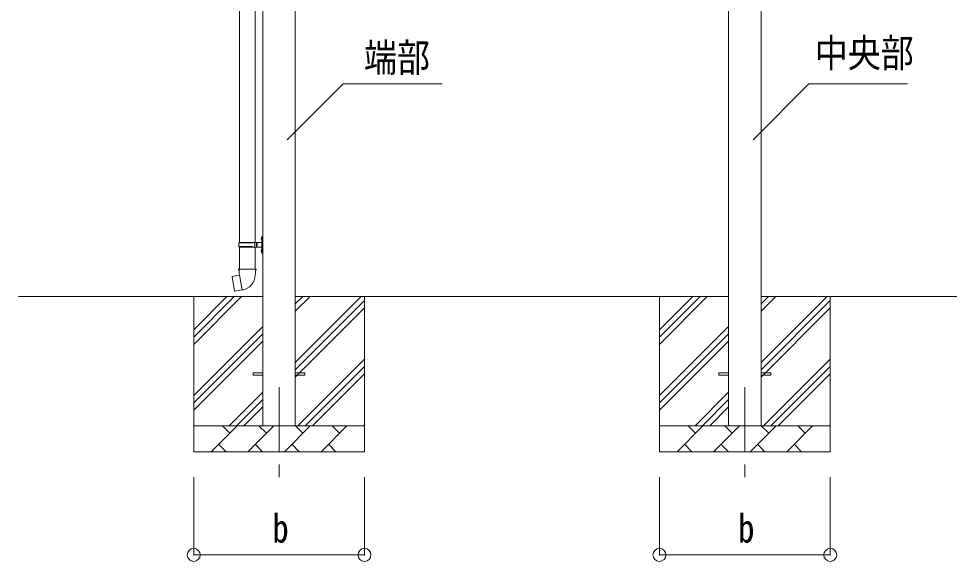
# Model space of a CAD drawing. Units: millimetres, scale not verified. Extents: x -13976 to 14131, y -9754 to 9646.
# Drawn here: x -506 to 3091, y -704 to 1394 of the extents above; entities that cross this region are included whole.
import ezdxf
from ezdxf.enums import TextEntityAlignment as Align

# ---------------------------------------------------------------- set-up
doc = ezdxf.new("R2010")
doc.units = ezdxf.units.MM
doc.header["$LTSCALE"] = 50
doc.header["$PDMODE"] = 32
doc.header["$PDSIZE"] = 50
doc.linetypes.add('CHAIN1', pattern=[8, 5, -1, 1, -1])
for name, color, linetype, lineweight in [('0-1_壁線', 7, 'Continuous', 9), ('0-2_建具', 4, 'Continuous', 9), ('0-4_設備', 4, 'Continuous', 9), ('0-5_仕上げ', 7, 'Continuous', 9), ('0-6_手摺', 5, 'Continuous', 5), ('0-7_ハッチ', 6, 'Continuous', 9)]:
    doc.layers.add(name, color=color, linetype=linetype, lineweight=lineweight)
doc.styles.add('ＭＳ ゴシック', font='')
doc.styles.get('ＭＳ ゴシック').set_extended_font_data('MS Gothic')

msp = doc.modelspace()

# ---------------------------------------------------------------- linework, layer by layer
at = {"layer": '0-1_壁線'}
for p, q in [((438.2, 319.78), (-505.96, 319.78)), ((170.7, 319.78), (170.7, -280.22)), ((170.7, 134.73), (355.75, 319.78)), ((170.7, 163.01), (327.46, 319.78)), ((170.7, 191.3), (299.18, 319.78)), ((2238.2, 319.78), (563.2, 319.78)), ((563.2, 64.68), (818.3, 319.78)), ((563.2, 262.67), (620.31, 319.78)), ((563.2, 290.95), (592.02, 319.78)), ((563.2, 36.39), (830.7, 303.89)), ((830.7, 319.78), (830.7, -280.22)), ((1970.7, 319.78), (1970.7, -280.22)), ((1970.7, 134.73), (2155.75, 319.78)), ((1970.7, 163.01), (2127.46, 319.78)), ((1970.7, 191.3), (2099.18, 319.78)), ((4038.2, 319.78), (2363.2, 319.78)), ((2363.2, 64.68), (2618.3, 319.78)), ((2363.2, 262.67), (2420.31, 319.78)), ((2363.2, 290.95), (2392.02, 319.78)), ((2363.2, 36.39), (2630.7, 303.89)), ((2630.7, 319.78), (2630.7, -280.22)), ((563.2, 8.11), (830.7, 275.61)), ((2363.2, 8.11), (2630.7, 275.61)), ((170.7, -63.26), (438.2, 204.24)), ((1970.7, -63.26), (2238.2, 204.24)), ((170.7, -91.55), (438.2, 175.95)), ((170.7, -119.83), (438.2, 147.67)), ((1970.7, -91.55), (2238.2, 175.95)), ((1970.7, -119.83), (2238.2, 147.67)), ((572.86, -180.22), (830.7, 77.62)), ((2372.86, -180.22), (2630.7, 77.62)), ((601.14, -180.22), (830.7, 49.34)), ((2401.14, -180.22), (2630.7, 49.34)), ((629.42, -180.22), (830.7, 21.05)), ((2429.42, -180.22), (2630.7, 21.05)), ((308.3, -180.22), (438.2, -50.32)), ((2108.3, -180.22), (2238.2, -50.32)), ((336.58, -180.22), (438.2, -78.61)), ((364.87, -180.22), (438.2, -106.89)), ((2136.58, -180.22), (2238.2, -78.61)), ((2164.87, -180.22), (2238.2, -106.89)), ((827.41, -180.22), (830.7, -176.94)), ((2627.41, -180.22), (2630.7, -176.94)), ((170.7, -180.22), (830.7, -180.22)), ((238.57, -280.22), (338.57, -180.22)), ((310.01, -208.78), (281.46, -180.22)), ((379.99, -280.22), (479.99, -180.22)), ((451.43, -208.78), (422.88, -180.22)), ((521.41, -280.22), (621.41, -180.22)), ((592.86, -208.78), (564.3, -180.22)), ((662.83, -280.22), (762.83, -180.22)), ((734.28, -208.78), (705.72, -180.22)), ((1970.7, -180.22), (2630.7, -180.22)), ((2038.57, -280.22), (2138.57, -180.22)), ((2110.01, -208.78), (2081.46, -180.22)), ((2179.99, -280.22), (2279.99, -180.22)), ((2251.43, -208.78), (2222.88, -180.22)), ((2321.41, -280.22), (2421.41, -180.22)), ((2392.86, -208.78), (2364.3, -180.22)), ((2462.83, -280.22), (2562.83, -180.22)), ((2534.28, -208.78), (2505.72, -180.22)), ((267.12, -251.67), (295.67, -280.22)), ((408.54, -251.67), (437.09, -280.22)), ((549.96, -251.67), (578.52, -280.22)), ((691.38, -251.67), (719.94, -280.22)), ((2067.12, -251.67), (2095.67, -280.22)), ((2208.54, -251.67), (2237.09, -280.22)), ((2349.96, -251.67), (2378.52, -280.22)), ((2491.38, -251.67), (2519.94, -280.22)), ((830.7, -280.22), (170.7, -280.22)), ((2630.7, -280.22), (1970.7, -280.22))]:
    msp.add_line(p, q, dxfattribs=at)
at = {"layer": '0-2_建具', "color": 7, "linetype": 'CHAIN1'}
for p, q in [((500.7, -30.22), (500.7, -379.22)), ((2300.7, -30.22), (2300.7, -379.22))]:
    msp.add_line(p, q, dxfattribs=at)
at = {"layer": '0-4_設備'}
for p, q in [((2238.2, 2698), (2238.2, -180.22)), ((2363.2, -180.22), (2363.2, 2698)), ((438.2, 2672.28), (438.2, -180.22)), ((563.2, -180.22), (563.2, 2672.28)), ((400.7, 24.28), (438.2, 24.28)), ((400.7, 15.28), (400.7, 24.28)), ((400.7, 15.28), (438.2, 15.28)), ((563.2, 24.28), (600.7, 24.28)), ((563.2, 15.28), (600.7, 15.28)), ((600.7, 15.28), (600.7, 24.28)), ((2200.7, 24.28), (2238.2, 24.28)), ((2200.7, 15.28), (2200.7, 24.28)), ((2200.7, 15.28), (2238.2, 15.28)), ((2363.2, 24.28), (2400.7, 24.28)), ((2363.2, 15.28), (2400.7, 15.28)), ((2400.7, 15.28), (2400.7, 24.28))]:
    msp.add_line(p, q, dxfattribs=at)
at = {"layer": '0-5_仕上げ'}
for p, q in [((348.2, 1460.79), (348.2, 528.78)), ((408.2, 1460.79), (408.2, 528.78)), ((431.9, 545.93), (433.94, 544.93)), ((433.17, 547.93), (433.8, 547.93)), ((433.17, 547.93), (433.17, 539.63)), ((433.17, 539.63), (433.8, 539.63)), ((433.8, 547.93), (433.8, 539.63)), ((433.8, 547.93), (434.2, 547.53)), ((433.8, 539.63), (434.2, 540.03)), ((433.94, 544.93), (434.55, 543.78)), ((434.2, 551.78), (437.2, 553.28)), ((434.2, 551.78), (434.2, 519.78)), ((434.2, 547.53), (434.2, 540.03)), ((437.2, 553.28), (437.2, 519.78)), ((437.2, 553.28), (438.2, 553.28)), ((438.2, 553.28), (438.2, 519.78)), ((345.2, 526.78), (395.53, 526.78)), ((345.2, 512.78), (395.53, 512.78)), ((346.2, 528.78), (432.2, 528.78)), ((346.2, 528.78), (346.2, 526.78)), ((346.2, 510.78), (346.2, 512.78)), ((346.2, 510.78), (432.2, 510.78)), ((348.2, 510.78), (348.2, 425.85)), ((405.2, 528.78), (405.2, 524.28)), ((405.2, 524.28), (407.2, 524.28)), ((405.2, 510.78), (405.2, 515.28)), ((405.2, 515.28), (407.2, 515.28)), ((407.2, 524.28), (407.2, 519.78)), ((407.2, 515.28), (407.2, 519.78)), ((408.2, 510.78), (408.2, 425.85)), ((413.2, 528.78), (413.2, 519.78)), ((413.2, 524.28), (416.2, 524.28)), ((413.2, 510.78), (413.2, 519.78)), ((413.2, 515.28), (416.2, 515.28)), ((416.2, 524.28), (416.2, 519.78)), ((416.2, 515.28), (416.2, 519.78)), ((434.2, 487.78), (434.2, 519.78)), ((437.2, 486.28), (437.2, 519.78)), ((438.2, 486.28), (438.2, 519.78)), ((431.9, 497.93), (433.94, 496.93)), ((433.17, 499.93), (433.8, 499.93)), ((433.17, 499.93), (433.17, 491.63)), ((433.17, 491.63), (433.8, 491.63)), ((433.8, 499.93), (433.8, 491.63)), ((433.8, 499.93), (434.2, 499.53)), ((433.8, 491.63), (434.2, 492.03)), ((433.94, 496.93), (434.55, 495.78)), ((434.2, 499.53), (434.2, 492.03)), ((434.2, 487.78), (437.2, 486.28)), ((437.2, 486.28), (438.2, 486.28)), ((319.74, 397.4), (318.93, 396.23)), ((318.93, 396.23), (328.55, 341.67)), ((347.61, 402.65), (319.74, 397.4)), ((332.48, 400), (332.27, 399.76)), ((346.35, 425.85), (344.2, 425.07)), ((344.2, 425.07), (344.2, 421.45)), ((344.2, 421.45), (346.44, 420.64)), ((346.35, 425.85), (378.2, 425.85)), ((346.35, 425.85), (346.44, 420.64)), ((346.44, 420.64), (346.7, 405.85)), ((346.7, 405.85), (348.05, 403.85)), ((357.96, 345.35), (347.83, 402.83)), ((347.85, 403.65), (347.85, 402.94)), ((348.05, 403.85), (348.02, 403.85)), ((410.05, 425.85), (378.2, 425.85)), ((408.39, 403.91), (408.31, 401.75)), ((409.7, 405.85), (408.39, 403.91)), ((412.2, 421.45), (409.96, 420.64)), ((410.05, 425.85), (412.2, 425.07)), ((412.2, 425.07), (412.2, 421.45)), ((342.57, 342.76), (342.29, 342.92)), ((358.27, 344.59), (358.02, 345.25))]:
    msp.add_line(p, q, dxfattribs=at)
for points in [[(431.9, 541.63), (433.94, 542.63), (434.55, 543.78)], [(431.9, 493.63), (433.94, 494.63), (434.55, 495.78)], [(334.73, 400.22), (334.45, 400.37), (332.48, 400)], [(410.05, 425.85), (409.96, 420.64), (409.7, 405.85)], [(357.69, 345.45), (329.71, 340.85), (328.55, 341.67)], [(344.76, 343.32), (344.55, 343.08), (342.57, 342.76)]]:
    msp.add_lwpolyline(points, dxfattribs=at)
for centre, radius, start, end in [((437.5, 543.78), 6, 136.21765, 223.78235), ((393.95, 519.78), 49.25, 171.82876, 180.00002), ((393.95, 519.78), 49.25, 180.00002, 188.17127), ((395.53, 528.78), 2, 270, 359.99998), ((395.53, 510.78), 2, 0.00005, 90.00004), ((432.2, 530.78), 2, 270, 359.99998), ((432.2, 508.78), 2, 0.00005, 90.00004), ((437.5, 495.78), 6, 136.21765, 223.78235), ((347.55, 402.94), 0.3, 280.66842, 0), ((348.05, 403.65), 0.2, 100, 180), ((348.05, 403.85), 60.3, 279.96938, 358), ((357.74, 345.15), 0.3, 20, 99.33158), ((358.45, 344.66), 0.2, 200, 279.96938)]:
    msp.add_arc(centre, radius, start, end, dxfattribs=at)
at = {"layer": '0-6_手摺', "color": 6, "lineweight": 9}
for p, q in [((170.78, -679.22), (170.78, -379.22)), ((1970.78, -679.22), (1970.78, -379.22))]:
    msp.add_line(p, q, dxfattribs=at)
for points in [[(170.78, -679.22), (830.78, -679.22), (830.78, -379.22)], [(1970.78, -679.22), (2630.78, -679.22), (2630.78, -379.22)]]:
    msp.add_lwpolyline(points, dxfattribs=at)
at = {"layer": '0-6_手摺', "color": 6}
for p in [(170.78, -679.22), (830.78, -679.22), (1970.78, -679.22), (2630.78, -679.22)]:
    msp.add_point(p, dxfattribs=at)
at = {"layer": '0-7_ハッチ'}
for p, q in [((748.33, 1141.85), (532.33, 925.85)), ((1129.65, 1141.85), (748.33, 1141.85)), ((2548.33, 1141.85), (2332.33, 925.85)), ((2929.65, 1141.85), (2548.33, 1141.85))]:
    msp.add_line(p, q, dxfattribs=at)

# ---------------------------------------------------------------- texts
at = {"layer": '0-6_手摺', "color": 7, "style": 'ＭＳ ゴシック', "width": 0.85}
for p in [(474.53, -664.22), (2274.53, -664.22)]:
    msp.add_text('b', height=110, dxfattribs=at).set_placement(p, align=Align.BOTTOM_LEFT)
at = {"layer": '0-7_ハッチ', "color": 7, "style": 'ＭＳ ゴシック', "width": 0.85}
for s, p in [('中央部', (2570.96, 1173.2)), ('端部', (828.6, 1155.54))]:
    msp.add_text(s, height=110, dxfattribs=at).set_placement(p, align=Align.BOTTOM_LEFT)

doc.saveas('drawing.dxf')
